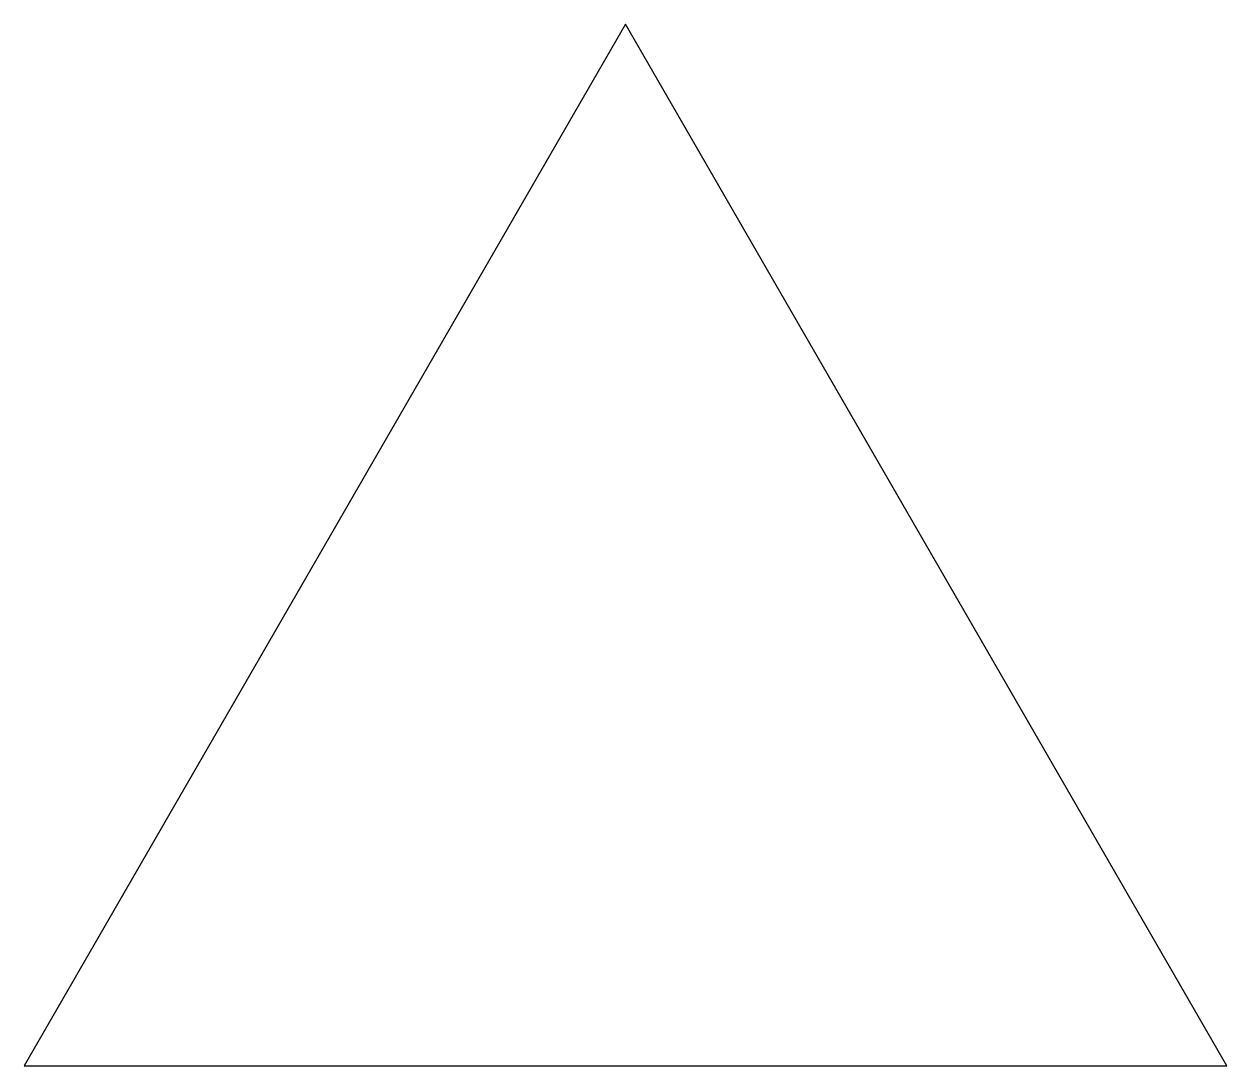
# Model space of a CAD drawing. Header units: millimetres. Extents: x 4.53 to 6.99, y 5.41 to 7.54.
import ezdxf

# ---------------------------------------------------------------- set-up
doc = ezdxf.new("R2010")
doc.units = ezdxf.units.MM

msp = doc.modelspace()

# ---------------------------------------------------------------- linework, layer by layer
at = {"color": 85, "true_color": 0x58ba48}
msp.add_lwpolyline([(5.761, 7.5376), (4.5326, 5.4099), (6.9895, 5.4099)], close=True, dxfattribs=at)

doc.saveas('drawing.dxf')
